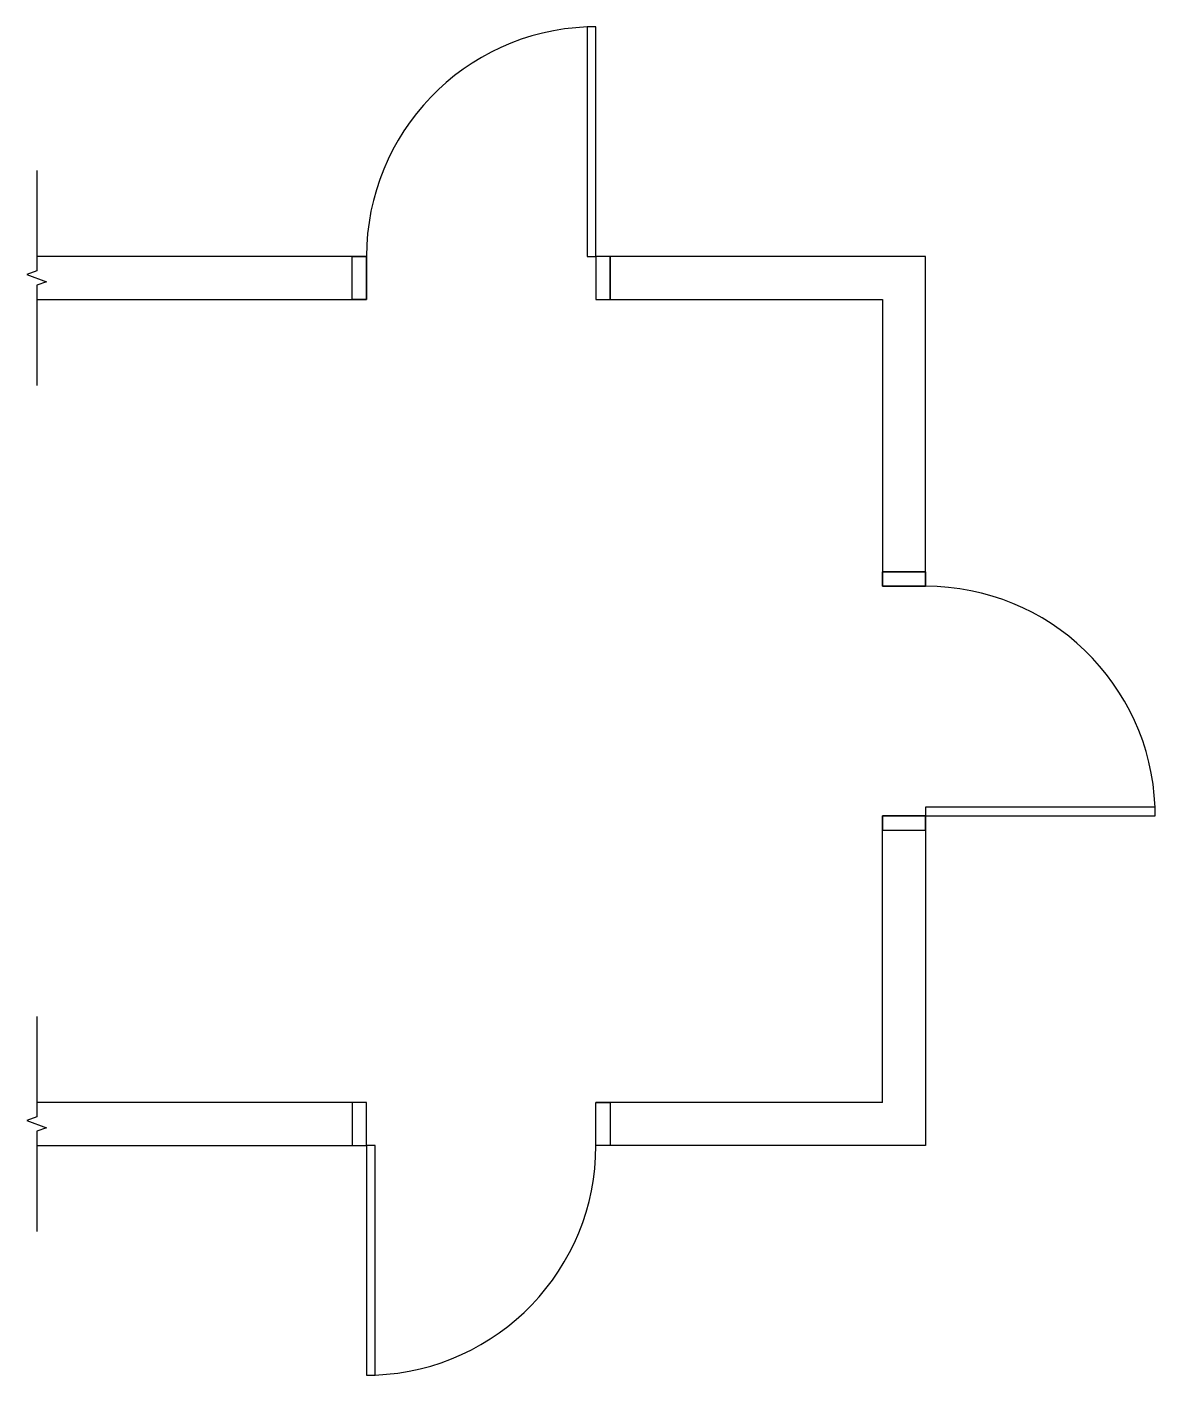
# Model space of a CAD drawing. Header units: millimetres. Extents: x -0.03 to 3.9, y -0.8 to 3.9.
import ezdxf

# ---------------------------------------------------------------- set-up
doc = ezdxf.new("R2010")
doc.units = ezdxf.units.MM

# ---------------------------------------------------------------- blocks, each defined once
blk = doc.blocks.new('*U29')
for p, q in [((1.15, 0.15), (1.1, 0.15)), ((1.1, 0.15), (1.1, 0)), ((1.15, 0), (1.15, 0.15)), ((1.95, 0), (1.95, 0.15)), ((1.95, 0.15), (2, 0.15)), ((2, 0.15), (2, 0)), ((1.1, 0), (1.15, 0)), ((1.15, 0), (1.15, -0.8)), ((1.18, 0), (1.15, 0)), ((1.18, -0.8), (1.18, 0)), ((2, 0), (1.95, 0)), ((1.15, -0.8), (1.18, -0.8))]:
    blk.add_line(p, q)
blk.add_arc((1.1494, 0), 0.8006, 272.1894, 0)
blk = doc.blocks.new('Porta')
for p, q in [((1.15, 0.15), (1.1, 0.15)), ((1.1, 0.15), (1.1, 0)), ((1.15, 0), (1.15, 0.15)), ((1.95, 0), (1.95, 0.15)), ((1.95, 0.15), (2, 0.15)), ((2, 0.15), (2, 0)), ((1.1, 0), (1.15, 0)), ((1.15, 0), (1.15, -0.8)), ((1.18, 0), (1.15, 0)), ((1.18, -0.8), (1.18, 0)), ((2, 0), (1.95, 0)), ((1.15, -0.8), (1.18, -0.8))]:
    blk.add_line(p, q)
blk.add_arc((1.1494, 0), 0.8006, 272.1894, 0)

msp = doc.modelspace()

# ---------------------------------------------------------------- linework, layer by layer
for p, q in [((1.15, 3.1), (0, 3.1)), ((1.1, 2.95), (1.1, 3.1)), ((1.15, 2.95), (1.15, 3.1)), ((3.1, 3.1), (1.95, 3.1)), ((1.95, 3.1), (1.95, 2.95)), ((2, 3.1), (2, 2.95)), ((3.1, 1.95), (3.1, 3.1)), ((0, 2.95), (1.15, 2.95)), ((1.95, 2.95), (2.95, 2.95)), ((2.95, 2.95), (2.95, 1.95)), ((3.1, 2), (2.95, 2)), ((2.95, 1.95), (3.1, 1.95)), ((2.95, 0.15), (2.95, 1.15)), ((2.95, 1.15), (3.1, 1.15)), ((3.1, 1.15), (3.1, 0)), ((2.95, 1.1), (3.1, 1.1)), ((1.15, 0.15), (0, 0.15)), ((2.95, 0.15), (1.95, 0.15)), ((0, 0), (1.15, 0)), ((3.1, 0), (1.95, 0))]:
    msp.add_line(p, q)
at = {"linetype": 'Continuous'}
for points in [[(0, 3.4), (0, 3.0493), (-0.0343, 3.0368), (0.0343, 3.0118), (0, 2.9993), (0, 2.65)], [(0, 0.45), (0, 0.0997), (-0.0343, 0.0872), (0.0343, 0.0622), (0, 0.0497), (0, -0.3)]]:
    msp.add_lwpolyline(points, dxfattribs=at)

# ---------------------------------------------------------------- block references
for p, rotation in [((3.1, 3.1), 180), ((3.1, 0), 90.00000000000004)]:
    msp.add_blockref('Porta', p, dxfattribs=dict(rotation=rotation))
msp.add_blockref('*U29', (0, 0))

doc.saveas('drawing.dxf')
